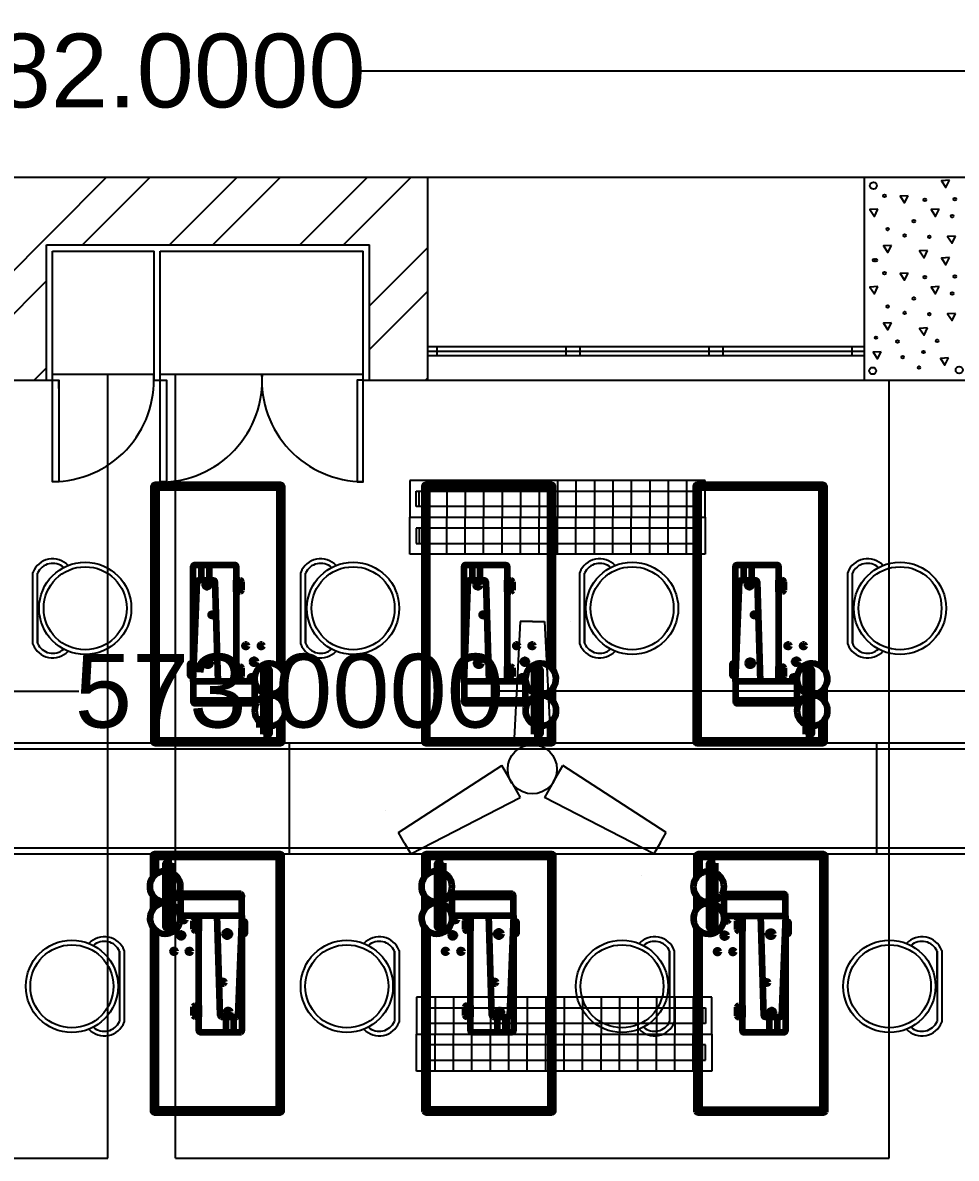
# Model space of a CAD drawing. Header units: inches. Extents: x 9 to 2198, y -380 to 182.
# Drawn here: x 379.3 to 531.1, y -138.6 to 46.1 of the extents above; entities that cross this region are included whole.
import ezdxf

# ---------------------------------------------------------------- set-up
doc = ezdxf.new("R2010")
doc.units = ezdxf.units.IN
doc.header["$MEASUREMENT"] = 0
doc.header["$PDMODE"] = 32
doc.header["$PDSIZE"] = -10
for name, color, linetype in [('beam', 50, 'Continuous'), ('center table', 30, 'Continuous'), ('chairs', 100, 'Continuous'), ('dimensions', 230, 'Continuous'), ('fans', 210, 'Continuous'), ('machines', 21, 'Continuous'), ('outer wall', 10, 'Continuous'), ('pillar hatching', 40, 'Continuous'), ('tubelights', 201, 'Continuous')]:
    doc.layers.add(name, color=color, linetype=linetype)
doc.styles.get("Standard").update_dxf_attribs({"font": 'arial.ttf'})
doc.dimstyles.get("Standard").update_dxf_attribs({"dimtxt": 11.9795, "dimasz": 0.18, "dimexe": 0.18, "dimexo": 0.0625, "dimgap": 0.09, "dimtad": 0, "dimtih": 1, "dimtoh": 1, "dimdec": 4, "dimzin": 0, "dimdsep": 46, "dimtxsty": 'Standard', "dimcen": 0.09, "dimadec": 0, "dimazin": 0, "dimtfac": 1, "dimtdec": 4, "dimtofl": 0, "dimtmove": 0, "dimatfit": 3, "dimfxl": 1, "dimtolj": 1, "dimtzin": 0, "dimarcsym": 0})

# ---------------------------------------------------------------- blocks, each defined once
blk = doc.blocks.new('*U26')
at = {"layer": 'fans'}
for p, q in [((-3.57, 10), (-4.57, -10)), ((-1.57, 10), (-3.57, 10)), ((-1.57, 10), (-1.57, 10)), ((-1.57, 10), (-1.57, 10)), ((-1.57, 10), (-1.57, 10)), ((-1.57, 10), (-1.57, 10)), ((-1.57, 10), (0.43, 10)), ((0.43, 10), (1.43, -10)), ((4.57, 10), (4.57, 10)), ((-1.57, -10), (-4.57, -10)), ((-1.57, -10), (1.43, -10))]:
    blk.add_line(p, q, dxfattribs=at)
blk = doc.blocks.new('*U27')
at = {"layer": 'fans', "color": 0, "linetype": 'ByBlock', "lineweight": -2, "transparency": 16777216}
blk.add_blockref('*U26', (1152.58, 51.52), dxfattribs=at)
for p, rotation in [((1138.1, 31.88), 120), ((1162.34, 29.16), 239.9999999999999)]:
    blk.add_blockref('*U26', p, dxfattribs=dict(at, rotation=rotation))
blk = doc.blocks.new('TUBELIGHT')
for p, q in [((2377.8, 620.73), (2329.8, 620.73)), ((2329.8, 620.73), (2329.8, 614.73)), ((2332.8, 620.73), (2332.8, 614.73)), ((2335.8, 620.73), (2335.8, 614.73)), ((2338.8, 620.73), (2338.8, 614.73)), ((2341.8, 620.73), (2341.8, 614.73)), ((2344.8, 620.73), (2344.8, 614.73)), ((2347.8, 620.73), (2347.8, 614.73)), ((2350.8, 620.73), (2350.8, 614.73)), ((2353.8, 620.73), (2353.8, 614.73)), ((2356.8, 620.73), (2356.8, 614.73)), ((2359.8, 620.73), (2359.8, 614.73)), ((2362.8, 620.73), (2362.8, 614.73)), ((2365.8, 620.73), (2365.8, 614.73)), ((2368.8, 620.73), (2368.8, 614.73)), ((2371.8, 620.73), (2371.8, 614.73)), ((2374.8, 620.73), (2374.8, 614.73)), ((2377.8, 614.73), (2377.8, 620.73)), ((2330.8, 618.98), (2376.8, 618.98)), ((2330.8, 616.48), (2330.8, 618.98)), ((2331.3, 616.48), (2331.3, 618.98)), ((2376.3, 618.98), (2376.3, 616.48)), ((2376.8, 618.98), (2376.8, 616.48)), ((2376.8, 616.48), (2330.8, 616.48)), ((2329.8, 614.73), (2377.8, 614.73)), ((2329.8, 608.73), (2329.8, 614.73)), ((2376.8, 612.98), (2330.8, 612.98)), ((2330.8, 612.98), (2330.8, 610.48)), ((2331.3, 612.98), (2331.3, 610.48)), ((2332.8, 608.73), (2332.8, 614.73)), ((2335.8, 608.73), (2335.8, 614.73)), ((2338.8, 608.73), (2338.8, 614.73)), ((2341.8, 608.73), (2341.8, 614.73)), ((2344.8, 608.73), (2344.8, 614.73)), ((2347.8, 608.73), (2347.8, 614.73)), ((2350.8, 608.73), (2350.8, 614.73)), ((2353.8, 608.73), (2353.8, 614.73)), ((2356.8, 608.73), (2356.8, 614.73)), ((2359.8, 608.73), (2359.8, 614.73)), ((2362.8, 608.73), (2362.8, 614.73)), ((2365.8, 608.73), (2365.8, 614.73)), ((2368.8, 608.73), (2368.8, 614.73)), ((2371.8, 608.73), (2371.8, 614.73)), ((2374.8, 608.73), (2374.8, 614.73)), ((2376.3, 610.48), (2376.3, 612.98)), ((2376.8, 610.48), (2376.8, 612.98)), ((2377.8, 614.73), (2377.8, 608.73)), ((2330.8, 610.48), (2376.8, 610.48)), ((2377.8, 608.73), (2329.8, 608.73))]:
    blk.add_line(p, q)
blk = doc.blocks.new('*D47')
at = {"layer": 'Defpoints', "color": 0, "transparency": 16777216}
for p in [(791.19, 38.21), (9.19, 20.94), (791.19, 20.94)]:
    blk.add_point(p, dxfattribs=at)
at = {"layer": 'dimensions', "color": 0, "lineweight": -2, "transparency": 16777216}
for p, q in [((9.19, 21.01), (9.19, 38.39)), ((9.37, 38.21), (366, 38.21)), ((791.01, 38.21), (434.39, 38.21)), ((791.19, 21.01), (791.19, 38.39))]:
    blk.add_line(p, q, dxfattribs=at)
at = {"layer": 'dimensions', "color": 0, "transparency": 16777216}
for points in [[(9.37, 38.24), (9.37, 38.18), (9.19, 38.21)], [(791.01, 38.24), (791.01, 38.18), (791.19, 38.21)]]:
    blk.add_solid(points, dxfattribs=at)
at = {"layer": 'dimensions', "color": 0, "transparency": 16777216, "insert": (400.19, 38.21), "char_height": 11.9795, "attachment_point": 5}
blk.add_mtext('\\A1;782.0000', dxfattribs=at)
blk = doc.blocks.new('*D49')
at = {"layer": 'Defpoints', "color": 0, "transparency": 16777216}
for p in [(709.19, -62.62), (136.19, -80.06), (709.19, -80.06)]:
    blk.add_point(p, dxfattribs=at)
at = {"layer": 'dimensions', "color": 0, "lineweight": -2, "transparency": 16777216}
for p, q in [((136.19, -79.99), (136.19, -62.44)), ((136.37, -62.62), (388.45, -62.62)), ((709.01, -62.62), (456.94, -62.62)), ((709.19, -79.99), (709.19, -62.44))]:
    blk.add_line(p, q, dxfattribs=at)
at = {"layer": 'dimensions', "color": 0, "transparency": 16777216}
for points in [[(136.37, -62.59), (136.37, -62.65), (136.19, -62.62)], [(709.01, -62.59), (709.01, -62.65), (709.19, -62.62)]]:
    blk.add_solid(points, dxfattribs=at)
at = {"layer": 'dimensions', "color": 0, "transparency": 16777216, "insert": (422.69, -62.62), "char_height": 11.9795, "attachment_point": 5}
blk.add_mtext('\\A1;573.0000', dxfattribs=at)

msp = doc.modelspace()

# ---------------------------------------------------------------- linework, layer by layer
at = {"layer": 'beam'}
for p, q in [((393.19477, -138.55658), (393.19477, -11.05658)), ((404.19477, -138.55658), (404.19477, -11.05658)), ((520.19477, -138.55658), (520.19477, -12.05658)), ((277.19477, -138.55658), (393.19477, -138.55658)), ((404.19477, -138.55658), (520.19477, -138.55658))]:
    msp.add_line(p, q, dxfattribs=at)
at = {"layer": 'center table'}
for p, q in [((709.19477, -71.05658), (136.19477, -71.05658)), ((422.69477, -89.05658), (422.69477, -71.05658)), ((518.19477, -89.05658), (518.19477, -71.05658)), ((709.19477, -72.05658), (136.19477, -72.05658)), ((136.19477, -88.05658), (709.19477, -88.05658)), ((136.19477, -89.05658), (709.19477, -89.05658))]:
    msp.add_line(p, q, dxfattribs=at)
at = {"layer": 'chairs', "linetype": 'ByBlock'}
for p, q in [((380.9945, -54.9778), (380.9945, -43.29917)), ((381.7445, -54.83201), (381.7445, -43.44496)), ((424.55709, -54.9778), (424.55709, -43.29917)), ((425.30709, -54.83201), (425.30709, -43.44496)), ((469.92255, -54.9778), (469.92255, -43.29917)), ((470.67255, -54.83201), (470.67255, -43.44496)), ((513.48513, -54.9778), (513.48513, -43.29917)), ((514.23513, -54.83201), (514.23513, -43.44496)), ((381.7445, -50.41651), (381.7445, -54.83201)), ((425.30709, -50.41651), (425.30709, -54.83201)), ((470.67255, -50.41651), (470.67255, -54.83201)), ((514.23513, -50.41651), (514.23513, -54.83201)), ((395.07793, -109.31861), (395.07793, -104.90312)), ((395.07793, -104.90312), (395.07793, -116.29017)), ((395.82793, -104.75733), (395.82793, -116.43596)), ((439.7834, -109.31861), (439.7834, -104.90312)), ((439.7834, -104.90312), (439.7834, -116.29017)), ((440.5334, -104.75733), (440.5334, -116.43596)), ((484.5245, -109.31861), (484.5245, -104.90312)), ((484.5245, -104.90312), (484.5245, -116.29017)), ((485.2745, -104.75733), (485.2745, -116.43596)), ((528.00883, -109.31861), (528.00883, -104.90312)), ((528.00883, -104.90312), (528.00883, -116.29017)), ((528.75883, -104.75733), (528.75883, -116.43596))]:
    msp.add_line(p, q, dxfattribs=at)
for centre, radius in [((389.49217, -49.13848), 7.5), ((389.49217, -49.13848), 6.75), ((433.05475, -49.13848), 7.5), ((433.05475, -49.13848), 6.75), ((478.42022, -49.13848), 7.5), ((478.42022, -49.13848), 6.75), ((521.9828, -49.13848), 7.5), ((521.9828, -49.13848), 6.75), ((387.33026, -110.59664), 7.5), ((432.03574, -110.59664), 7.5), ((476.77684, -110.59664), 7.5), ((520.26116, -110.59664), 7.5), ((387.33026, -110.59664), 6.75), ((432.03574, -110.59664), 6.75), ((476.77684, -110.59664), 6.75), ((520.26116, -110.59664), 6.75)]:
    msp.add_circle(centre, radius, dxfattribs=at)
for centre, radius, start, end in [((384.20889, -44.51445), 3.43646, 43.0339046, 159.2895399), ((384.20889, -44.51445), 2.68646, 48.4094874, 156.5400873), ((427.77148, -44.51445), 3.43646, 43.0339046, 159.2895399), ((427.77148, -44.51445), 2.68646, 48.4094874, 156.5400873), ((473.13694, -44.51445), 3.43646, 43.0339046, 159.2895399), ((473.13694, -44.51445), 2.68646, 48.4094874, 156.5400873), ((516.69953, -44.51445), 3.43646, 43.0339046, 159.2895399), ((516.69953, -44.51445), 2.68646, 48.4094874, 156.5400873), ((384.20889, -53.76251), 3.43646, 200.7104601, 316.9660954), ((384.20889, -53.76251), 2.68646, 203.4599127, 311.5905126), ((427.77148, -53.76251), 3.43646, 200.7104601, 316.9660954), ((427.77148, -53.76251), 2.68646, 203.4599127, 311.5905126), ((473.13694, -53.76251), 3.43646, 200.7104601, 316.9660954), ((473.13694, -53.76251), 2.68646, 203.4599127, 311.5905126), ((516.69953, -53.76251), 3.43646, 200.7104601, 316.9660954), ((516.69953, -53.76251), 2.68646, 203.4599127, 311.5905126), ((392.61354, -105.97261), 3.43646, 20.7104601, 136.9660954), ((392.61354, -105.97261), 2.68646, 23.4599127, 131.5905126), ((437.31901, -105.97261), 3.43646, 20.7104601, 136.9660954), ((437.31901, -105.97261), 2.68646, 23.4599127, 131.5905126), ((482.06011, -105.97261), 3.43646, 20.7104601, 136.9660954), ((482.06011, -105.97261), 2.68646, 23.4599127, 131.5905126), ((525.54444, -105.97261), 3.43646, 20.7104601, 136.9660954), ((525.54444, -105.97261), 2.68646, 23.4599127, 131.5905126), ((392.61354, -115.22067), 2.68646, 228.4094874, 336.5400873), ((437.31901, -115.22067), 2.68646, 228.4094874, 336.5400873), ((482.06011, -115.22067), 2.68646, 228.4094874, 336.5400873), ((525.54444, -115.22067), 2.68646, 228.4094874, 336.5400873), ((392.61354, -115.22067), 3.43646, 223.0339046, 339.2895399), ((437.31901, -115.22067), 3.43646, 223.0339046, 339.2895399), ((482.06011, -115.22067), 3.43646, 223.0339046, 339.2895399), ((525.54444, -115.22067), 3.43646, 223.0339046, 339.2895399)]:
    msp.add_arc(centre, radius, start, end, dxfattribs=at)
at = {"layer": 'fans'}
msp.add_circle((462.19477, -75.30658), 4, dxfattribs=at)
at = {"layer": 'machines', "linetype": 'ByBlock', "lineweight": 100}
for p, q in [((408.36154, -42.05735), (408.36154, -44.55658)), ((409.64127, -42.04638), (409.64127, -44.55658)), ((452.40141, -42.05735), (452.40141, -44.55658)), ((453.68113, -42.04638), (453.68113, -44.55658)), ((496.53253, -42.05735), (496.53253, -44.55658)), ((497.81226, -42.04638), (497.81226, -44.55658)), ((407.67934, -45.44566), (407.45818, -45.47729)), ((407.45818, -45.70392), (407.45818, -45.47729)), ((407.45818, -45.70392), (407.67934, -45.70392)), ((414.04823, -44.5609), (414.66537, -44.5609)), ((414.04823, -46.44438), (414.04823, -44.5609)), ((414.04823, -44.7609), (414.46537, -44.7609)), ((414.71537, -45.0109), (414.71537, -45.99438)), ((414.91537, -44.8109), (414.91537, -46.19438)), ((451.7192, -45.44566), (451.49804, -45.47729)), ((451.49804, -45.70392), (451.49804, -45.47729)), ((451.49804, -45.70392), (451.7192, -45.70392)), ((458.08809, -44.5609), (458.70523, -44.5609)), ((458.08809, -46.44438), (458.08809, -44.5609)), ((458.08809, -44.7609), (458.50523, -44.7609)), ((458.75523, -45.0109), (458.75523, -45.99438)), ((458.95523, -44.8109), (458.95523, -46.19438)), ((495.85033, -45.44566), (495.62916, -45.47729)), ((495.62916, -45.70392), (495.62916, -45.47729)), ((495.62916, -45.70392), (495.85033, -45.70392)), ((502.21921, -44.5609), (502.83635, -44.5609)), ((502.21921, -46.44438), (502.21921, -44.5609)), ((502.21921, -44.7609), (502.63635, -44.7609)), ((502.88635, -45.0109), (502.88635, -45.99438)), ((503.08635, -44.8109), (503.08635, -46.19438)), ((414.46537, -46.24438), (414.04823, -46.24438)), ((414.66537, -46.44438), (414.04823, -46.44438)), ((458.50523, -46.24438), (458.08809, -46.24438)), ((458.70523, -46.44438), (458.08809, -46.44438)), ((502.63635, -46.24438), (502.21921, -46.24438)), ((502.83635, -46.44438), (502.21921, -46.44438)), ((414.04823, -58.57552), (414.66537, -58.57552)), ((414.04823, -60.459), (414.04823, -58.57552)), ((414.04823, -58.77552), (414.46537, -58.77552)), ((414.71537, -59.02552), (414.71537, -60.009)), ((414.91537, -58.82552), (414.91537, -60.209)), ((458.08809, -58.57552), (458.70523, -58.57552)), ((458.08809, -60.459), (458.08809, -58.57552)), ((458.08809, -58.77552), (458.50523, -58.77552)), ((458.75523, -59.02552), (458.75523, -60.009)), ((458.95523, -58.82552), (458.95523, -60.209)), ((502.21921, -58.57552), (502.83635, -58.57552)), ((502.21921, -60.459), (502.21921, -58.57552)), ((502.21921, -58.77552), (502.63635, -58.77552)), ((502.88635, -59.02552), (502.88635, -60.009)), ((503.08635, -58.82552), (503.08635, -60.209)), ((414.46537, -60.259), (414.04823, -60.259)), ((414.66537, -60.459), (414.04823, -60.459)), ((458.50523, -60.259), (458.08809, -60.259)), ((458.70523, -60.459), (458.08809, -60.459)), ((502.63635, -60.259), (502.21921, -60.259)), ((502.83635, -60.459), (502.21921, -60.459)), ((407.36805, -99.68455), (407.98519, -99.68455)), ((407.98519, -99.68455), (407.98519, -101.56803)), ((451.52815, -99.68455), (452.14529, -99.68455)), ((452.14529, -99.68455), (452.14529, -101.56803)), ((407.11805, -101.31803), (407.11805, -99.93455)), ((407.31805, -101.11803), (407.31805, -100.13455)), ((407.56805, -99.88455), (407.98519, -99.88455)), ((407.98519, -101.36803), (407.56805, -101.36803)), ((451.27815, -101.31803), (451.27815, -99.93455)), ((451.47815, -101.11803), (451.47815, -100.13455)), ((451.72815, -99.88455), (452.14529, -99.88455)), ((452.14529, -101.36803), (451.72815, -101.36803)), ((495.49616, -101.35513), (495.49616, -99.97164)), ((495.69616, -101.15513), (495.69616, -100.17164)), ((495.74616, -99.72164), (496.3633, -99.72164)), ((495.94616, -99.92164), (496.3633, -99.92164)), ((496.3633, -101.40513), (495.94616, -101.40513)), ((496.3633, -99.72164), (496.3633, -101.60513)), ((407.98519, -101.56803), (407.36805, -101.56803)), ((452.14529, -101.56803), (451.52815, -101.56803)), ((496.3633, -101.60513), (495.74616, -101.60513)), ((407.11805, -115.33264), (407.11805, -113.94916)), ((407.31805, -115.13264), (407.31805, -114.14916)), ((407.36805, -113.69916), (407.98519, -113.69916)), ((407.56805, -113.89916), (407.98519, -113.89916)), ((407.98519, -113.69916), (407.98519, -115.58264)), ((414.57524, -114.43962), (414.35408, -114.43962)), ((414.57524, -114.43962), (414.57524, -114.66626)), ((451.27815, -115.33264), (451.27815, -113.94916)), ((451.47815, -115.13264), (451.47815, -114.14916)), ((451.52815, -113.69916), (452.14529, -113.69916)), ((451.72815, -113.89916), (452.14529, -113.89916)), ((452.14529, -113.69916), (452.14529, -115.58264)), ((458.73534, -114.43962), (458.51418, -114.43962)), ((458.73534, -114.43962), (458.73534, -114.66626)), ((495.49616, -115.36974), (495.49616, -113.98626)), ((495.69616, -115.16974), (495.69616, -114.18626)), ((495.74616, -113.73626), (496.3633, -113.73626)), ((495.94616, -113.93626), (496.3633, -113.93626)), ((496.3633, -113.73626), (496.3633, -115.61974)), ((407.98519, -115.58264), (407.36805, -115.58264)), ((407.98519, -115.38264), (407.56805, -115.38264)), ((412.39215, -118.09717), (412.39215, -115.58697)), ((413.67188, -118.0862), (413.67188, -115.58697)), ((414.35408, -114.69788), (414.57524, -114.66626)), ((452.14529, -115.58264), (451.52815, -115.58264)), ((452.14529, -115.38264), (451.72815, -115.38264)), ((456.55225, -118.09717), (456.55225, -115.58697)), ((457.83197, -118.0862), (457.83197, -115.58697)), ((458.51418, -114.69788), (458.73534, -114.66626)), ((496.3633, -115.61974), (495.74616, -115.61974)), ((496.3633, -115.41974), (495.94616, -115.41974)), ((500.77026, -118.13426), (500.77026, -115.62406)), ((502.04998, -118.12329), (502.04998, -115.62406)), ((502.95335, -114.47672), (502.73219, -114.47672)), ((502.73219, -114.73498), (502.95335, -114.70335)), ((502.95335, -114.47672), (502.95335, -114.70335))]:
    msp.add_line(p, q, dxfattribs=at)
for points in [[(421.56031, -59.16119), (421.56031, -29.30658, 0.414213562), (421.31031, -29.05658), (400.81031, -29.05658, 0.414213562), (400.56031, -29.30658), (400.56031, -70.80658, 0.414213562), (400.81031, -71.05658), (421.31031, -71.05658, 0.414213562), (421.56031, -70.80658), (421.56031, -67.24768)], [(465.60017, -59.16119), (465.60017, -29.30658, 0.414213562), (465.35017, -29.05658), (444.85017, -29.05658, 0.414213562), (444.60017, -29.30658), (444.60017, -70.80658, 0.414213562), (444.85017, -71.05658), (465.35017, -71.05658, 0.414213562), (465.60017, -70.80658), (465.60017, -67.24768)], [(509.7313, -59.16119), (509.7313, -29.30658, 0.414213562), (509.4813, -29.05658), (488.9813, -29.05658, 0.414213562), (488.7313, -29.30658), (488.7313, -70.80658, 0.414213562), (488.9813, -71.05658), (509.4813, -71.05658, 0.414213562), (509.7313, -70.80658), (509.7313, -67.24768)], [(421.06031, -58.63371), (421.06031, -29.80658, 0.414213562), (420.81031, -29.55658), (401.31031, -29.55658, 0.414213562), (401.06031, -29.80658), (401.06031, -70.30658, 0.414213562), (401.31031, -70.55658), (420.81031, -70.55658, 0.414213562), (421.06031, -70.30658), (421.06031, -67.75928)], [(465.10017, -58.63371), (465.10017, -29.80658, 0.414213562), (464.85017, -29.55658), (445.35017, -29.55658, 0.414213562), (445.10017, -29.80658), (445.10017, -70.30658, 0.414213562), (445.35017, -70.55658), (464.85017, -70.55658, 0.414213562), (465.10017, -70.30658), (465.10017, -67.75928)], [(509.2313, -58.63371), (509.2313, -29.80658, 0.414213562), (508.9813, -29.55658), (489.4813, -29.55658, 0.414213562), (489.2313, -29.80658), (489.2313, -70.30658, 0.414213562), (489.4813, -70.55658), (508.9813, -70.55658, 0.414213562), (509.2313, -70.30658), (509.2313, -67.75928)], [(400.47311, -100.98236), (400.47311, -130.83697, 0.414213562), (400.72311, -131.08697), (421.22311, -131.08697, 0.414213562), (421.47311, -130.83697), (421.47311, -89.33697, 0.414213562), (421.22311, -89.08697), (400.72311, -89.08697, 0.414213562), (400.47311, -89.33697), (400.47311, -92.89586)], [(400.97311, -101.50984), (400.97311, -130.33697, 0.414213562), (401.22311, -130.58697), (420.72311, -130.58697, 0.414213562), (420.97311, -130.33697), (420.97311, -89.83697, 0.414213562), (420.72311, -89.58697), (401.22311, -89.58697, 0.414213562), (400.97311, -89.83697), (400.97311, -92.38426)], [(444.63321, -100.98236), (444.63321, -130.83697, 0.414213562), (444.88321, -131.08697), (465.38321, -131.08697, 0.414213562), (465.63321, -130.83697), (465.63321, -89.33697, 0.414213562), (465.38321, -89.08697), (444.88321, -89.08697, 0.414213562), (444.63321, -89.33697), (444.63321, -92.89586)], [(445.13321, -101.50984), (445.13321, -130.33697, 0.414213562), (445.38321, -130.58697), (464.88321, -130.58697, 0.414213562), (465.13321, -130.33697), (465.13321, -89.83697, 0.414213562), (464.88321, -89.58697), (445.38321, -89.58697, 0.414213562), (445.13321, -89.83697), (445.13321, -92.38426)], [(488.85122, -101.01946), (488.85122, -130.87406, 0.414213562), (489.10122, -131.12406), (509.60122, -131.12406, 0.414213562), (509.85122, -130.87406), (509.85122, -89.37406, 0.414213562), (509.60122, -89.12406), (489.10122, -89.12406, 0.414213562), (488.85122, -89.37406), (488.85122, -92.93296)], [(489.35122, -101.54693), (489.35122, -130.37406, 0.414213562), (489.60122, -130.62406), (509.10122, -130.62406, 0.414213562), (509.35122, -130.37406), (509.35122, -89.87406, 0.414213562), (509.10122, -89.62406), (489.60122, -89.62406, 0.414213562), (489.35122, -89.87406), (489.35122, -92.42136)]]:
    msp.add_lwpolyline(points, format="xyb", dxfattribs=at)
for points in [[(407.06031, -61.05658), (407.06031, -42.30658, -0.414213562), (407.31031, -42.05658), (413.81031, -42.05658, -0.414213562), (414.06031, -42.30658), (414.06031, -61.05658)], [(451.10017, -61.05658), (451.10017, -42.30658, -0.414213562), (451.35017, -42.05658), (457.85017, -42.05658, -0.414213562), (458.10017, -42.30658), (458.10017, -61.05658)], [(495.2313, -61.05658), (495.2313, -42.30658, -0.414213562), (495.4813, -42.05658), (501.9813, -42.05658, -0.414213562), (502.2313, -42.30658), (502.2313, -61.05658)], [(407.06031, -61.05658), (407.70794, -44.79663, -0.402601402), (407.95774, -44.55658), (410.32206, -44.55658, -0.405445019), (410.57195, -44.79907), (411.06031, -61.05658)], [(451.10017, -61.05658), (451.7478, -44.79663, -0.402601402), (451.9976, -44.55658), (454.36192, -44.55658, -0.405445019), (454.61181, -44.79907), (455.10017, -61.05658)], [(495.2313, -61.05658), (495.87892, -44.79663, -0.402601402), (496.12873, -44.55658), (498.49305, -44.55658, -0.405445019), (498.74293, -44.79907), (499.2313, -61.05658)], [(407.06031, -61.05658), (407.06031, -64.05658), (417.06031, -64.05658), (417.06031, -61.30658, 0.414213562), (416.81031, -61.05658)], [(451.10017, -61.05658), (451.10017, -64.05658), (461.10017, -64.05658), (461.10017, -61.30658, 0.414213562), (460.85017, -61.05658)], [(495.2313, -61.05658), (495.2313, -64.05658), (505.2313, -64.05658), (505.2313, -61.30658, 0.414213562), (504.9813, -61.05658)], [(417.06031, -64.05658), (417.06031, -64.36907, -0.414213562), (416.81031, -64.61907), (407.34016, -64.61907, -0.414213562), (407.09016, -64.36907), (407.09016, -64.05658)], [(461.10017, -64.05658), (461.10017, -64.36907, -0.414213562), (460.85017, -64.61907), (451.38002, -64.61907, -0.414213562), (451.13002, -64.36907), (451.13002, -64.05658)], [(505.2313, -64.05658), (505.2313, -64.36907, -0.414213562), (504.9813, -64.61907), (495.51114, -64.61907, -0.414213562), (495.26114, -64.36907), (495.26114, -64.05658)], [(404.97311, -96.08697), (404.97311, -95.77448, -0.414213562), (405.22311, -95.52448), (414.69326, -95.52448, -0.414213562), (414.94326, -95.77448), (414.94326, -96.08697)], [(449.13321, -96.08697), (449.13321, -95.77448, -0.414213562), (449.38321, -95.52448), (458.85336, -95.52448, -0.414213562), (459.10336, -95.77448), (459.10336, -96.08697)], [(493.35122, -96.12406), (493.35122, -95.81157, -0.414213562), (493.60122, -95.56157), (503.07137, -95.56157, -0.414213562), (503.32137, -95.81157), (503.32137, -96.12406)], [(414.97311, -99.08697), (414.97311, -96.08697), (404.97311, -96.08697), (404.97311, -98.83697, 0.414213562), (405.22311, -99.08697)], [(459.13321, -99.08697), (459.13321, -96.08697), (449.13321, -96.08697), (449.13321, -98.83697, 0.414213562), (449.38321, -99.08697)], [(503.35122, -99.12406), (503.35122, -96.12406), (493.35122, -96.12406), (493.35122, -98.87406, 0.414213562), (493.60122, -99.12406)], [(414.97311, -99.08697), (414.97311, -117.83697, -0.414213562), (414.72311, -118.08697), (408.22311, -118.08697, -0.414213562), (407.97311, -117.83697), (407.97311, -99.08697)], [(414.97311, -99.08697), (414.32548, -115.34692, -0.402601402), (414.07568, -115.58697), (411.71136, -115.58697, -0.405445019), (411.46147, -115.34447), (410.97311, -99.08697)], [(459.13321, -99.08697), (459.13321, -117.83697, -0.414213562), (458.88321, -118.08697), (452.38321, -118.08697, -0.414213562), (452.13321, -117.83697), (452.13321, -99.08697)], [(459.13321, -99.08697), (458.48558, -115.34692, -0.402601402), (458.23578, -115.58697), (455.87146, -115.58697, -0.405445019), (455.62157, -115.34447), (455.13321, -99.08697)], [(503.35122, -99.12406), (503.35122, -117.87406, -0.414213562), (503.10122, -118.12406), (496.60122, -118.12406, -0.414213562), (496.35122, -117.87406), (496.35122, -99.12406)], [(503.35122, -99.12406), (502.70359, -115.38401, -0.402601402), (502.45379, -115.62406), (500.08947, -115.62406, -0.405445019), (499.83958, -115.38157), (499.35122, -99.12406)]]:
    msp.add_lwpolyline(points, format="xyb", close=True, dxfattribs=at)
for points in [[(407.05382, -58.0996), (407.05382, -60.09177), (406.57463, -60.09177), (406.57463, -58.0996)], [(407.05382, -58.72677), (407.05382, -59.9442), (406.6115, -59.9442), (406.6115, -58.72677)], [(451.09368, -58.0996), (451.09368, -60.09177), (450.6145, -60.09177), (450.6145, -58.0996)], [(451.09368, -58.72677), (451.09368, -59.9442), (450.65136, -59.9442), (450.65136, -58.72677)], [(495.22481, -58.0996), (495.22481, -60.09177), (494.74562, -60.09177), (494.74562, -58.0996)], [(495.22481, -58.72677), (495.22481, -59.9442), (494.78248, -59.9442), (494.78248, -58.72677)], [(418.47733, -69.59615), (418.47733, -59.09615), (419.47733, -59.09615), (419.47733, -69.59615)], [(418.47733, -69.59615), (418.47733, -59.09615), (419.47733, -59.09615), (419.47733, -69.59615)], [(462.5172, -69.59615), (462.5172, -59.09615), (463.5172, -59.09615), (463.5172, -69.59615)], [(462.5172, -69.59615), (462.5172, -59.09615), (463.5172, -59.09615), (463.5172, -69.59615)], [(506.64832, -69.59615), (506.64832, -59.09615), (507.64832, -59.09615), (507.64832, -69.59615)], [(506.64832, -69.59615), (506.64832, -59.09615), (507.64832, -59.09615), (507.64832, -69.59615)], [(403.55608, -90.54739), (403.55608, -101.04739), (402.55608, -101.04739), (402.55608, -90.54739)], [(403.55608, -90.54739), (403.55608, -101.04739), (402.55608, -101.04739), (402.55608, -90.54739)], [(447.71618, -90.54739), (447.71618, -101.04739), (446.71618, -101.04739), (446.71618, -90.54739)], [(447.71618, -90.54739), (447.71618, -101.04739), (446.71618, -101.04739), (446.71618, -90.54739)], [(491.93419, -90.58449), (491.93419, -101.08449), (490.93419, -101.08449), (490.93419, -90.58449)], [(491.93419, -90.58449), (491.93419, -101.08449), (490.93419, -101.08449), (490.93419, -90.58449)], [(414.9796, -102.04394), (414.9796, -100.05177), (415.45878, -100.05177), (415.45878, -102.04394)], [(414.9796, -101.41678), (414.9796, -100.19934), (415.42192, -100.19934), (415.42192, -101.41678)], [(459.1397, -102.04394), (459.1397, -100.05177), (459.61888, -100.05177), (459.61888, -102.04394)], [(459.1397, -101.41678), (459.1397, -100.19934), (459.58202, -100.19934), (459.58202, -101.41678)], [(503.35771, -102.08104), (503.35771, -100.08887), (503.83689, -100.08887), (503.83689, -102.08104)], [(503.35771, -101.45387), (503.35771, -100.23644), (503.80003, -100.23644), (503.80003, -101.45387)]]:
    msp.add_lwpolyline(points, close=True, dxfattribs=at)
for points in [[(421.06031, -63.78887), (421.06031, -62.56441)], [(421.56031, -64.30047), (421.56031, -62.03693)], [(465.10017, -63.78887), (465.10017, -62.56441)], [(465.60017, -64.30047), (465.60017, -62.03693)], [(509.2313, -63.78887), (509.2313, -62.56441)], [(509.7313, -64.30047), (509.7313, -62.03693)], [(400.47311, -95.84307), (400.47311, -98.10661)], [(444.63321, -95.84307), (444.63321, -98.10661)], [(488.85122, -95.88017), (488.85122, -98.14371)], [(400.97311, -96.35467), (400.97311, -97.57914)], [(445.13321, -96.35467), (445.13321, -97.57914)], [(489.35122, -96.39177), (489.35122, -97.61623)]]:
    msp.add_lwpolyline(points, dxfattribs=at)
for centre, radius in [((409.30231, -45.37189), 0.36505), ((453.34217, -45.37189), 0.36505), ((497.4733, -45.37189), 0.36505), ((410.11324, -50.20473), 0.2361), ((454.1531, -50.20473), 0.2361), ((498.28423, -50.20473), 0.2361), ((415.60371, -55.22432), 0.24787), ((418.11218, -55.22432), 0.24787), ((459.64357, -55.22432), 0.24787), ((462.15205, -55.22432), 0.24787), ((503.77469, -55.22432), 0.24787), ((506.28317, -55.22432), 0.24787), ((409.44974, -58.0627), 0.44407), ((416.93732, -57.82584), 0.34337), ((453.48961, -58.0627), 0.44407), ((460.97719, -57.82584), 0.34337), ((497.62073, -58.0627), 0.44407), ((505.10831, -57.82584), 0.34337), ((416.52454, -60.39562), 0.24787), ((460.5644, -60.39562), 0.24787), ((504.69553, -60.39562), 0.24787), ((418.89957, -69.10073), 0.26374), ((418.89957, -69.10073), 0.26374), ((462.93944, -69.10073), 0.26374), ((462.93944, -69.10073), 0.26374), ((507.07056, -69.10073), 0.26374), ((507.07056, -69.10073), 0.26374), ((403.13384, -91.04281), 0.26374), ((403.13384, -91.04281), 0.26374), ((447.29394, -91.04281), 0.26374), ((447.29394, -91.04281), 0.26374), ((491.51195, -91.07991), 0.26374), ((491.51195, -91.07991), 0.26374), ((405.50888, -99.74792), 0.24787), ((449.66898, -99.74792), 0.24787), ((493.88699, -99.78502), 0.24787), ((405.09609, -102.31771), 0.34337), ((412.58367, -102.08084), 0.44407), ((449.25619, -102.31771), 0.34337), ((456.74377, -102.08084), 0.44407), ((493.4742, -102.3548), 0.34337), ((500.96178, -102.11794), 0.44407), ((403.92123, -104.91922), 0.24787), ((406.42971, -104.91922), 0.24787), ((448.08133, -104.91922), 0.24787), ((450.58981, -104.91922), 0.24787), ((492.29934, -104.95632), 0.24787), ((494.80782, -104.95632), 0.24787), ((411.92018, -109.93881), 0.2361), ((456.08028, -109.93881), 0.2361), ((500.29829, -109.97591), 0.2361), ((412.73111, -114.77165), 0.36505), ((456.89121, -114.77165), 0.36505), ((501.10922, -114.80875), 0.36505)]:
    msp.add_circle(centre, radius, dxfattribs=at)
for centre, radius, start, end in [((414.46537, -45.0109), 0.25, 0, 90), ((414.46537, -45.99438), 0.25, 270, 0), ((414.66537, -44.8109), 0.25, 0, 90), ((458.50523, -45.0109), 0.25, 0, 90), ((458.50523, -45.99438), 0.25, 270, 0), ((458.70523, -44.8109), 0.25, 0, 90), ((502.63635, -45.0109), 0.25, 0, 90), ((502.63635, -45.99438), 0.25, 270, 0), ((502.83635, -44.8109), 0.25, 0, 90), ((414.66537, -46.19438), 0.25, 270, 0), ((458.70523, -46.19438), 0.25, 270, 0), ((502.83635, -46.19438), 0.25, 270, 0), ((414.46537, -59.02552), 0.25, 0, 90), ((414.66537, -58.82552), 0.25, 0, 90), ((419.51519, -60.59906), 2.5, 269.1324235, 245.4717745), ((458.50523, -59.02552), 0.25, 0, 90), ((458.70523, -58.82552), 0.25, 0, 90), ((463.55505, -60.59906), 2.5, 269.1324235, 245.4717745), ((502.63635, -59.02552), 0.25, 0, 90), ((502.83635, -58.82552), 0.25, 0, 90), ((507.68617, -60.59906), 2.5, 269.1324235, 245.4717745), ((414.46537, -60.009), 0.25, 270, 0), ((414.66537, -60.209), 0.25, 270, 0), ((458.50523, -60.009), 0.25, 270, 0), ((458.70523, -60.209), 0.25, 270, 0), ((502.63635, -60.009), 0.25, 270, 0), ((502.83635, -60.209), 0.25, 270, 0), ((419.54078, -65.77408), 2.5, 115.1747027, 244.8252973), ((419.54078, -65.77408), 2.5, 268.5456897, 91.4543103), ((463.58065, -65.77408), 2.5, 115.1747027, 244.8252973), ((463.58065, -65.77408), 2.5, 268.5456897, 91.4543103), ((507.71177, -65.77408), 2.5, 115.1747027, 244.8252973), ((507.71177, -65.77408), 2.5, 268.5456897, 91.4543103), ((402.49263, -94.36947), 2.5, 88.5456897, 271.4543103), ((402.49263, -94.36947), 2.5, 295.1747027, 64.8252973), ((446.65273, -94.36947), 2.5, 88.5456897, 271.4543103), ((446.65273, -94.36947), 2.5, 295.1747027, 64.8252973), ((490.87074, -94.40657), 2.5, 88.5456897, 271.4543103), ((490.87074, -94.40657), 2.5, 295.1747027, 64.8252973), ((402.51823, -99.54449), 2.5, 89.1324235, 65.4717745), ((446.67833, -99.54449), 2.5, 89.1324235, 65.4717745), ((490.89634, -99.58158), 2.5, 89.1324235, 65.4717745), ((407.36805, -99.93455), 0.25, 90, 180), ((451.52815, -99.93455), 0.25, 90, 180), ((407.36805, -101.31803), 0.25, 180, 270), ((407.56805, -100.13455), 0.25, 90, 180), ((407.56805, -101.11803), 0.25, 180, 270), ((451.52815, -101.31803), 0.25, 180, 270), ((451.72815, -100.13455), 0.25, 90, 180), ((451.72815, -101.11803), 0.25, 180, 270), ((495.74616, -99.97164), 0.25, 90, 180), ((495.74616, -101.35513), 0.25, 180, 270), ((495.94616, -100.17164), 0.25, 90, 180), ((495.94616, -101.15513), 0.25, 180, 270), ((407.36805, -113.94916), 0.25, 90, 180), ((407.56805, -114.14916), 0.25, 90, 180), ((451.52815, -113.94916), 0.25, 90, 180), ((451.72815, -114.14916), 0.25, 90, 180), ((495.74616, -113.98626), 0.25, 90, 180), ((495.94616, -114.18626), 0.25, 90, 180), ((407.36805, -115.33264), 0.25, 180, 270), ((407.56805, -115.13264), 0.25, 180, 270), ((451.52815, -115.33264), 0.25, 180, 270), ((451.72815, -115.13264), 0.25, 180, 270), ((495.74616, -115.36974), 0.25, 180, 270), ((495.94616, -115.16974), 0.25, 180, 270)]:
    msp.add_arc(centre, radius, start, end, dxfattribs=at)
at = {"layer": 'outer wall'}
for p, q in [((9.19477, 20.94342), (791.19477, 20.94342)), ((445.19477, -12.05658), (445.19477, 20.94342)), ((516.19477, -12.05658), (516.19477, 20.94342)), ((383.19477, -12.05658), (383.19477, 9.94342)), ((383.19477, 9.94342), (435.69477, 9.94342)), ((435.69477, -12.05658), (435.69477, 9.94342)), ((384.19477, -12.05658), (384.19477, 8.94342)), ((384.19477, 8.94342), (400.69477, 8.94342)), ((400.69477, -12.05658), (400.69477, 8.94342)), ((401.69477, -12.05658), (401.69477, 8.94342)), ((401.69477, 8.94342), (434.69477, 8.94342)), ((434.69477, -12.05658), (434.69477, 8.94342)), ((445.20755, -6.55658), (516.20755, -6.55658)), ((445.20755, -8.05658), (445.20755, -6.55658)), ((445.20755, -7.30658), (516.20755, -7.30658)), ((446.70755, -8.05658), (446.70755, -6.55658)), ((467.70755, -8.05658), (467.70755, -6.55658)), ((469.95755, -8.05658), (469.95755, -6.55658)), ((490.95755, -8.05658), (490.95755, -6.55658)), ((493.20755, -8.05658), (493.20755, -6.55658)), ((514.20755, -8.05658), (514.20755, -6.55658)), ((445.20755, -8.05658), (516.20755, -8.05658)), ((384.19477, -11.05658), (400.69477, -11.05658)), ((401.69477, -11.05658), (434.69477, -11.05658)), ((183.69477, -12.05658), (384.19477, -12.05658)), ((400.69477, -12.05658), (401.69477, -12.05658)), ((434.69477, -12.05658), (610.19477, -12.05658))]:
    msp.add_line(p, q, dxfattribs=at)
at = {"layer": 'outer wall', "linetype": 'Continuous'}
for p, q in [((375.59592, 3.56215), (392.9772, 20.94342)), ((393.19477, 14.08993), (400.04827, 20.94342)), ((404.19477, 10.94779), (414.1904, 20.94342)), ((410.26147, 9.94342), (421.26147, 20.94342)), ((424.40361, 9.94342), (435.40361, 20.94342)), ((431.47468, 9.94342), (442.47468, 20.94342)), ((389.04827, 9.94342), (393.19477, 14.08993)), ((403.1904, 9.94342), (404.19477, 10.94779)), ((435.69477, 0.02139), (445.19477, 9.52139)), ((375.59592, -3.50892), (383.19477, 4.08993)), ((435.69477, -7.04968), (445.19477, 2.45032)), ((381.1904, -12.05658), (383.19477, -10.05221)), ((444.83001, -12.05658), (445.19477, -11.69182))]:
    msp.add_line(p, q, dxfattribs=at)
at = {"layer": 'outer wall'}
for points in [[(384.19477, -12.05658), (385.19477, -12.05658), (385.19477, -28.55658), (384.19477, -28.55658)], [(401.69477, -12.05658), (402.69477, -12.05658), (402.69477, -28.55658), (401.69477, -28.55658)], [(434.69477, -12.05658), (433.69477, -12.05658), (433.69477, -28.55658), (434.69477, -28.55658)]]:
    msp.add_lwpolyline(points, close=True, dxfattribs=at)
for centre, radius, start, end in [((384.19477, -12.05658), 16.47237, 270, 3.4804369), ((401.69477, -12.05658), 16.5743, 270, 3.459005), ((434.69477, -12.05658), 16.47237, 176.5195631, 270), ((401.69477, -12.05658), 16.5743, 180, 185.4273439)]:
    msp.add_arc(centre, radius, start, end, dxfattribs=at)
at = {"layer": 'pillar hatching'}
for points in [[(530.01014, 20.46333), (528.70941, 20.38461), (529.42794, 19.2975)], [(523.27919, 17.94232), (521.97846, 17.8636), (522.69699, 16.77649)], [(518.39925, 15.75744), (517.09852, 15.67873), (517.81706, 14.59162)], [(528.32741, 15.75744), (527.02667, 15.67873), (527.74521, 14.59162)], [(531.01978, 11.38769), (529.71905, 11.30898), (530.43759, 10.22187)], [(520.58681, 9.87509), (519.28608, 9.79637), (520.00462, 8.70926)], [(526.4764, 9.03475), (525.17566, 8.95603), (525.8942, 7.86892)], [(530.01014, 7.88248), (528.70941, 7.80377), (529.42794, 6.71666)], [(523.27919, 5.36147), (521.97846, 5.28276), (522.69699, 4.19565)], [(518.39925, 3.1766), (517.09852, 3.09788), (517.81706, 2.01077)], [(528.32741, 3.1766), (527.02667, 3.09788), (527.74521, 2.01077)], [(531.01978, -1.19315), (529.71905, -1.27187), (530.43759, -2.35898)], [(520.58681, -2.70576), (519.28608, -2.78447), (520.00462, -3.87158)], [(526.4764, -3.5461), (525.17566, -3.62481), (525.8942, -4.71192)], [(518.90407, -7.41164), (517.60334, -7.49036), (518.32188, -8.57747)], [(529.84187, -8.42005), (528.54113, -8.49876), (529.25967, -9.58587)]]:
    msp.add_lwpolyline(points, close=True, dxfattribs=at)
for centre, radius in [((517.65331, 19.56093), 0.56589), ((519.44963, 17.91897), 0.21161), ((526.01751, 17.28415), 0.21161), ((530.89047, 17.38996), 0.21161), ((530.46674, 14.63906), 0.21161), ((524.21664, 13.79262), 0.21161), ((519.97929, 12.52298), 0.21161), ((522.73356, 11.46494), 0.21161), ((526.75906, 11.25334), 0.21161), ((517.75469, 7.45421), 0.21161), ((518.07249, 7.4444), 0.21161), ((519.44963, 5.33813), 0.21161), ((526.01751, 4.70331), 0.21161), ((530.89047, 4.80911), 0.21161), ((530.46674, 2.05822), 0.21161), ((519.97929, -0.05786), 0.21161), ((524.21664, 1.21178), 0.21161), ((522.73356, -1.1159), 0.21161), ((526.75906, -1.32751), 0.21161), ((518.07249, -5.13645), 0.21161), ((528.03025, -5.66547), 0.21161), ((521.5683, -5.77127), 0.21161), ((525.80564, -7.46413), 0.21161), ((522.41576, -8.31056), 0.21161), ((517.5172, -10.52537), 0.56589), ((525.06412, -10.00342), 0.21161), ((531.60437, -10.38941), 0.56589)]:
    msp.add_circle(centre, radius, dxfattribs=at)

# ---------------------------------------------------------------- block references
at = {"layer": 'fans'}
msp.add_blockref('*U27', (-688.81066, -112.82846), dxfattribs=at)
at = {"layer": 'tubelights'}
for p in [(-1887.51883, -649.06852), (-1887.51883, -649.06852), (-1886.42972, -733.10093)]:
    msp.add_blockref('TUBELIGHT', p, dxfattribs=at)

# ---------------------------------------------------------------- dimensions: what is measured, and where the dimension line sits
at = {"layer": 'dimensions'}
for base, p1, p2, picture, middle in [((791.19477, 38.21089), (9.19477, 20.94342), (791.19477, 20.94342), '*D47', (400.19477, 38.21089)), ((709.19477, -62.62334), (136.19477, -80.05658), (709.19477, -80.05658), '*D49', (422.69477, -62.62334))]:
    dim = msp.add_linear_dim(base=base, p1=p1, p2=p2, dimstyle='Standard', dxfattribs=at)
    dim.commit()
    dim.dimension.update_dxf_attribs({"geometry": picture, "text_midpoint": middle})

doc.saveas('drawing.dxf')
